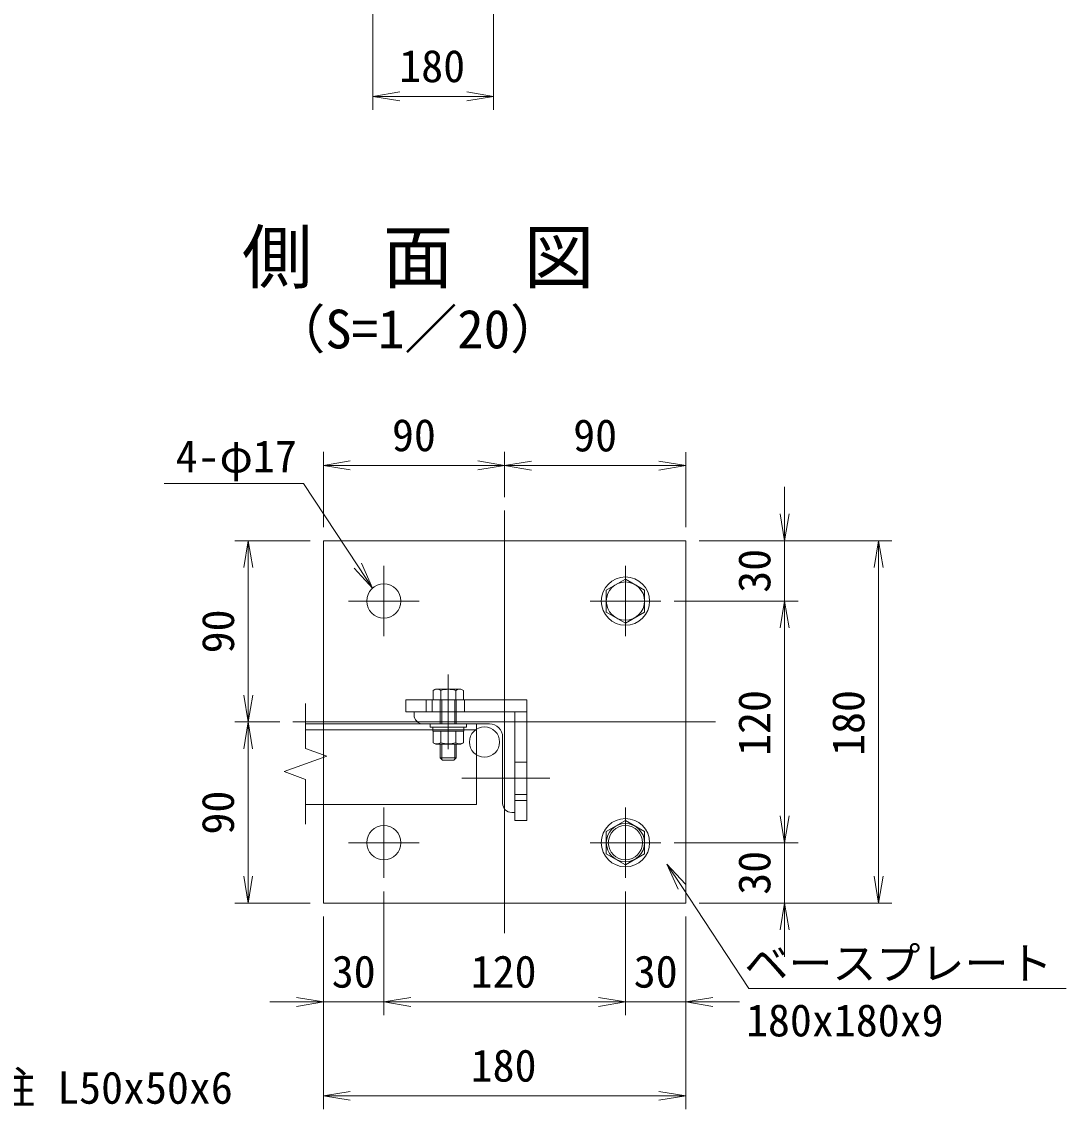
# Model space of a CAD drawing. Units: millimetres, scale not verified, with parts at other scales. Extents: x -4200 to 4200, y -2970 to 2970.
# Drawn here: x -208 to 1348, y -1403 to 217 of the extents above; entities that cross this region are included whole.
import ezdxf
from ezdxf.enums import TextEntityAlignment as Align

# ---------------------------------------------------------------- set-up
doc = ezdxf.new("R2010")
doc.units = ezdxf.units.MM
doc.header["$LTSCALE"] = 20
doc.linetypes.add('DASHED', pattern=[7.5, 6, -1.5])
doc.linetypes.add('USER1', pattern=[50.8, 31.75, -6.35, 6.35, -6.35])
for name, color, linetype, lineweight in [('0-0_D-STR1', 1, 'Continuous', 18), ('0-1_D-STR-DIM', 7, 'Continuous', 9), ('0-2_D-STR3', 3, 'Continuous', 13), ('0-3_D-STR-TXT', 7, 'Continuous', 9), ('0-4_0', 7, 'Continuous', 9), ('0-5_D-BMK', 2, 'USER1', 13), ('0-9_vp-waku', 59, 'Continuous', 18)]:
    doc.layers.add(name, color=color, linetype=linetype, lineweight=lineweight)
doc.layers.add('0-8_D-TTL-TXT', color=7, linetype='Continuous')
doc.styles.add('ＭＳ ゴシック', font='')
doc.styles.get('ＭＳ ゴシック').set_extended_font_data('MS Gothic')

# ---------------------------------------------------------------- blocks, each defined once
blk = doc.blocks.new('_Open')
at = {"layer": '0-4_0'}
blk.add_line((-20, 3.33), (0, 0), dxfattribs=at)
blk.add_lwpolyline([(-20, -3.33), (0, 0), (-20, 0)], dxfattribs=at)
blk = doc.blocks.new('MLeader4')
at = {"layer": '0-3_D-STR-TXT'}
blk.add_line((298.2, -589.9), (314.63, -626.97), dxfattribs=at)
for points in [[(292.63, -593.57), (211.75, -470.78), (11.2, -470.78), (4, -470.78)], [(287.06, -597.24), (314.63, -626.97), (292.63, -593.57)]]:
    blk.add_lwpolyline(points, dxfattribs=at)
blk = doc.blocks.new('MLeader5')
at = {"layer": '0-3_D-STR-TXT'}
blk.add_line((769.72, -1075.36), (753.27, -1038.29), dxfattribs=at)
for points in [[(780.85, -1068.02), (753.27, -1038.29), (775.29, -1071.69)], [(775.29, -1071.69), (875.21, -1223.27), (1341.03, -1223.27), (1348.23, -1223.27)]]:
    blk.add_lwpolyline(points, dxfattribs=at)

msp = doc.modelspace()

# ---------------------------------------------------------------- linework, layer by layer
at = {"layer": '0-0_D-STR1'}
for p, q in [((376.37, -815.71), (376.37, -811.21)), ((488.87, -829.21), (389.87, -829.21)), ((508.37, -947.71), (508.37, -848.71)), ((526.37, -961.21), (521.87, -961.21))]:
    msp.add_line(p, q, dxfattribs=at)
msp.add_lwpolyline([(376.37, -811.21), (526.37, -811.21), (526.37, -961.21)], dxfattribs=at)
for centre, radius, start, end in [((389.87, -815.71), 13.5, 180, 270), ((488.87, -848.71), 19.5, 360, 90), ((521.87, -947.71), 13.5, 180, 270)]:
    msp.add_arc(centre, radius, start, end, dxfattribs=at)
at = {"layer": '0-1_D-STR-DIM'}
for p, q in [((314.98, 460.86), (314.98, 85.84)), ((494.98, 460.86), (494.98, 85.84)), ((354.98, 105.84), (454.98, 105.84)), ((241.37, -536.21), (241.37, -424.04)), ((511.37, -491.21), (511.37, -424.04)), ((511.37, -491.21), (511.37, -424.34)), ((781.37, -536.21), (781.37, -424.34)), ((281.37, -444.04), (471.37, -444.04)), ((551.37, -444.34), (741.37, -444.34)), ((928.55, -516.21), (928.55, -476.21)), ((221.37, -556.21), (109.35, -556.21)), ((801.37, -556.21), (1088.55, -556.21)), ((801.37, -556.21), (948.55, -556.21)), ((928.55, -646.21), (928.55, -556.21)), ((129.35, -786.21), (129.35, -596.21)), ((1068.55, -596.21), (1068.55, -1056.21)), ((763.87, -646.21), (948.55, -646.21)), ((763.87, -646.21), (948.55, -646.21)), ((928.55, -966.21), (928.55, -686.21)), ((928.55, -686.21), (928.55, -726.21)), ((176.37, -826.21), (109.2, -826.21)), ((176.37, -826.21), (109.35, -826.21)), ((129.2, -866.21), (129.2, -1056.21)), ((928.55, -966.21), (928.55, -926.21)), ((763.87, -1006.21), (948.55, -1006.21)), ((763.87, -1006.21), (948.55, -1006.21)), ((928.55, -1006.21), (928.55, -1096.21)), ((331.37, -1078.71), (331.37, -1263.38)), ((331.37, -1078.71), (331.37, -1263.38)), ((691.37, -1078.71), (691.37, -1263.38)), ((691.37, -1078.71), (691.37, -1263.38)), ((221.37, -1096.21), (109.2, -1096.21)), ((801.37, -1096.21), (1088.55, -1096.21)), ((801.37, -1096.21), (948.55, -1096.21)), ((241.37, -1116.21), (241.37, -1403.38)), ((241.37, -1116.21), (241.37, -1263.38)), ((781.37, -1116.21), (781.37, -1403.38)), ((781.37, -1116.21), (781.37, -1263.38)), ((928.55, -1136.21), (928.55, -1176.21)), ((201.37, -1243.38), (161.37, -1243.38)), ((331.37, -1243.38), (241.37, -1243.38)), ((371.37, -1243.38), (651.37, -1243.38)), ((371.37, -1243.38), (411.37, -1243.38)), ((651.37, -1243.38), (611.37, -1243.38)), ((691.37, -1243.38), (781.37, -1243.38)), ((821.37, -1243.38), (861.37, -1243.38)), ((741.37, -1383.38), (281.37, -1383.38))]:
    msp.add_line(p, q, dxfattribs=at)
at = {"layer": '0-2_D-STR3'}
for p, q in [((691.37, -613.36), (662.87, -629.7)), ((691.37, -613.36), (719.87, -629.7)), ((662.87, -629.7), (662.87, -662.72)), ((719.87, -629.7), (719.87, -662.72)), ((691.37, -679.06), (662.87, -662.72)), ((691.37, -679.06), (719.87, -662.72)), ((408.47, -777.31), (404.86, -779.4)), ((408.47, -777.31), (446.27, -777.31)), ((446.27, -777.31), (449.89, -779.4)), ((364.37, -811.21), (364.37, -793.21)), ((544.37, -793.21), (364.37, -793.21)), ((394.37, -811.21), (394.37, -793.21)), ((404.86, -793.21), (404.86, -779.4)), ((404.86, -793.21), (449.89, -793.21)), ((415.37, -793.21), (415.37, -829.21)), ((416.12, -793.21), (416.12, -779.4)), ((417.62, -793.21), (417.62, -829.21)), ((437.12, -793.21), (437.12, -829.21)), ((438.63, -793.21), (438.63, -779.4)), ((439.37, -793.21), (439.37, -829.21)), ((449.89, -793.21), (449.89, -779.4)), ((544.37, -973.21), (544.37, -793.21)), ((364.37, -811.21), (544.37, -811.21)), ((526.37, -811.21), (526.37, -973.21)), ((454.37, -834.01), (400.37, -834.01)), ((404.86, -840.01), (449.89, -840.01)), ((416.12, -840.01), (416.12, -857.34)), ((438.63, -840.01), (438.63, -857.34)), ((454.37, -829.21), (454.37, -834.01)), ((408.62, -859.51), (446.12, -859.51)), ((415.37, -859.51), (415.37, -879.61)), ((417.62, -859.51), (417.62, -881.86)), ((437.12, -859.51), (437.12, -881.86)), ((439.37, -859.51), (439.37, -879.61)), ((415.37, -879.61), (418.97, -883.21)), ((439.37, -879.61), (415.37, -879.61)), ((435.77, -883.21), (418.97, -883.21)), ((439.37, -879.61), (435.77, -883.21)), ((544.37, -943.21), (526.37, -943.21)), ((544.37, -973.21), (526.37, -973.21)), ((691.37, -973.36), (662.87, -989.7)), ((691.37, -973.36), (719.87, -989.7)), ((662.87, -989.7), (662.87, -1022.72)), ((719.87, -989.7), (719.87, -1022.72)), ((691.37, -1039.06), (662.87, -1022.72)), ((691.37, -1039.06), (719.87, -1022.72))]:
    msp.add_line(p, q, dxfattribs=at)
at = {"layer": '0-2_D-STR3', "linetype": 'DASHED'}
for p, q in [((403.37, -793.21), (403.37, -811.21)), ((451.37, -793.21), (451.37, -811.21)), ((544.37, -886.21), (526.37, -886.21)), ((544.37, -934.21), (526.37, -934.21))]:
    msp.add_line(p, q, dxfattribs=at)
at = {"layer": '0-2_D-STR3'}
for points in [[(241.37, -1096.21), (241.37, -556.21), (781.37, -556.21), (781.37, -1096.21)], [(450.47, -840.01), (450.47, -834.01), (404.27, -834.01), (404.27, -840.01)]]:
    msp.add_lwpolyline(points, close=True, dxfattribs=at)
for points in [[(454.37, -829.21), (400.37, -829.21), (400.37, -834.01)], [(404.86, -840.01), (404.86, -857.34), (408.62, -859.51)], [(449.89, -840.01), (449.89, -857.34), (446.12, -859.51)]]:
    msp.add_lwpolyline(points, dxfattribs=at)
for centre, radius in [((691.37, -646.21), 36), ((331.37, -646.21), 25.5), ((691.37, -646.21), 28.5), ((481.37, -856.21), 22.5), ((691.37, -1006.21), 36), ((331.37, -1006.21), 25.5), ((691.37, -1006.21), 28.5), ((691.37, -1006.21), 25.5)]:
    msp.add_circle(centre, radius, dxfattribs=at)
for centre, radius, start, end in [((410.49, -787.62), 9.97, 55.61585, 124.38415), ((427.37, -814.91), 37.26, 72.4121, 107.5879), ((444.26, -787.62), 9.97, 55.61585, 124.38415), ((410.49, -849.11), 9.97, 235.61585, 304.38416), ((427.37, -821.82), 37.26, 252.4121, 287.5879), ((444.26, -849.11), 9.97, 235.61586, 304.38414)]:
    msp.add_arc(centre, radius, start, end, dxfattribs=at)
at = {"layer": '0-5_D-BMK'}
for p, q in [((511.37, -1141.21), (511.37, -511.21)), ((331.37, -698.71), (331.37, -593.71)), ((691.37, -698.71), (691.37, -593.71)), ((278.87, -646.21), (383.87, -646.21)), ((743.87, -646.21), (638.87, -646.21)), ((427.37, -866.71), (427.37, -755.71)), ((825.66, -826.21), (195.66, -826.21)), ((447.66, -910.21), (578.87, -910.21)), ((331.37, -953.71), (331.37, -1058.71)), ((691.37, -953.71), (691.37, -1058.71)), ((278.87, -1006.21), (383.87, -1006.21)), ((743.87, -1006.21), (638.87, -1006.21))]:
    msp.add_line(p, q, dxfattribs=at)
at = {"layer": '0-9_vp-waku'}
for p, q in [((214.54, -798.82), (214.54, -865.73)), ((214.54, -829.21), (469.37, -829.21)), ((214.54, -838.21), (469.37, -838.21)), ((469.37, -829.21), (469.37, -949.21)), ((182.82, -900.36), (214.54, -911.9)), ((214.54, -911.91), (214.54, -978.82)), ((214.54, -949.21), (469.37, -949.21))]:
    msp.add_line(p, q, dxfattribs=at)
msp.add_lwpolyline([(214.54, -865.73), (246.25, -877.28), (182.82, -900.36)], dxfattribs=at)

# ---------------------------------------------------------------- block references
at = {"layer": '0-1_D-STR-DIM', "xscale": 2, "yscale": 2}
for p, rotation in [((314.98, 105.84), 180), ((241.37, -444.04), 180), ((511.37, -444.34), 180), ((928.55, -556.21), 270), ((129.35, -556.21), 90), ((1068.55, -556.21), 90), ((928.55, -646.21), 90), ((928.55, -646.21), 90), ((129.35, -826.21), 270), ((129.2, -826.21), 90), ((928.55, -1006.21), 270), ((928.55, -1006.21), 270), ((129.2, -1096.21), 270), ((1068.55, -1096.21), 270), ((928.55, -1096.21), 90), ((331.37, -1243.38), 180), ((331.37, -1243.38), 180), ((781.37, -1243.38), 180), ((241.37, -1383.38), 180)]:
    msp.add_blockref('_Open', p, dxfattribs=dict(at, rotation=rotation))
for p in [(494.98, 105.84), (511.37, -444.04), (781.37, -444.34), (241.37, -1243.38), (691.37, -1243.38), (691.37, -1243.38), (781.37, -1383.38)]:
    msp.add_blockref('_Open', p, dxfattribs=at)
at = {"layer": '0-3_D-STR-TXT'}
for name in ['MLeader4', 'MLeader5']:
    msp.add_blockref(name, (0, 0), dxfattribs=at)

# ---------------------------------------------------------------- texts
at = {"layer": '0-1_D-STR-DIM', "style": 'ＭＳ ゴシック'}
for s, p in [('180', (354.33, 112.59)), ('90', (343.5, -437.29)), ('90', (613.5, -437.6)), ('30', (253.75, -1236.63)), ('120', (460.72, -1236.63)), ('30', (703.75, -1236.63)), ('180', (460.72, -1376.63))]:
    msp.add_text(s, height=48.09, dxfattribs=at).set_placement(p, align=Align.BOTTOM_LEFT)
for s, p in [('30', (921.8, -633.83)), ('90', (122.61, -724.08)), ('120', (921.8, -876.86)), ('180', (1061.8, -876.86)), ('90', (122.45, -994.08)), ('30', (921.8, -1083.83))]:
    msp.add_text(s, height=48.09, rotation=90, dxfattribs=at).set_placement(p, align=Align.BOTTOM_LEFT)
at = {"layer": '0-3_D-STR-TXT', "style": 'ＭＳ ゴシック'}
for s, p in [('4-φ17', (21.1, -469)), ('ベースプレート', (868.57, -1224.37)), ('180x180x9 ', (871.03, -1309.26)), ('端柱 L50x50x6', (-319.3, -1409.62))]:
    msp.add_text(s, height=48.09, dxfattribs=at).set_placement(p, align=Align.BOTTOM_LEFT)
at = {"layer": '0-8_D-TTL-TXT', "style": 'ＭＳ ゴシック'}
for s, height, p in [('側\u3000面\u3000図', 76.98, (119.85, -195.08)), ('側\u3000面\u3000図', 76.98, (119.85, -195.08)), ('（S=1／20）', 57.77, (165.33, -287.06))]:
    msp.add_text(s, height=height, dxfattribs=at).set_placement(p, align=Align.BOTTOM_LEFT)

doc.saveas('drawing.dxf')
